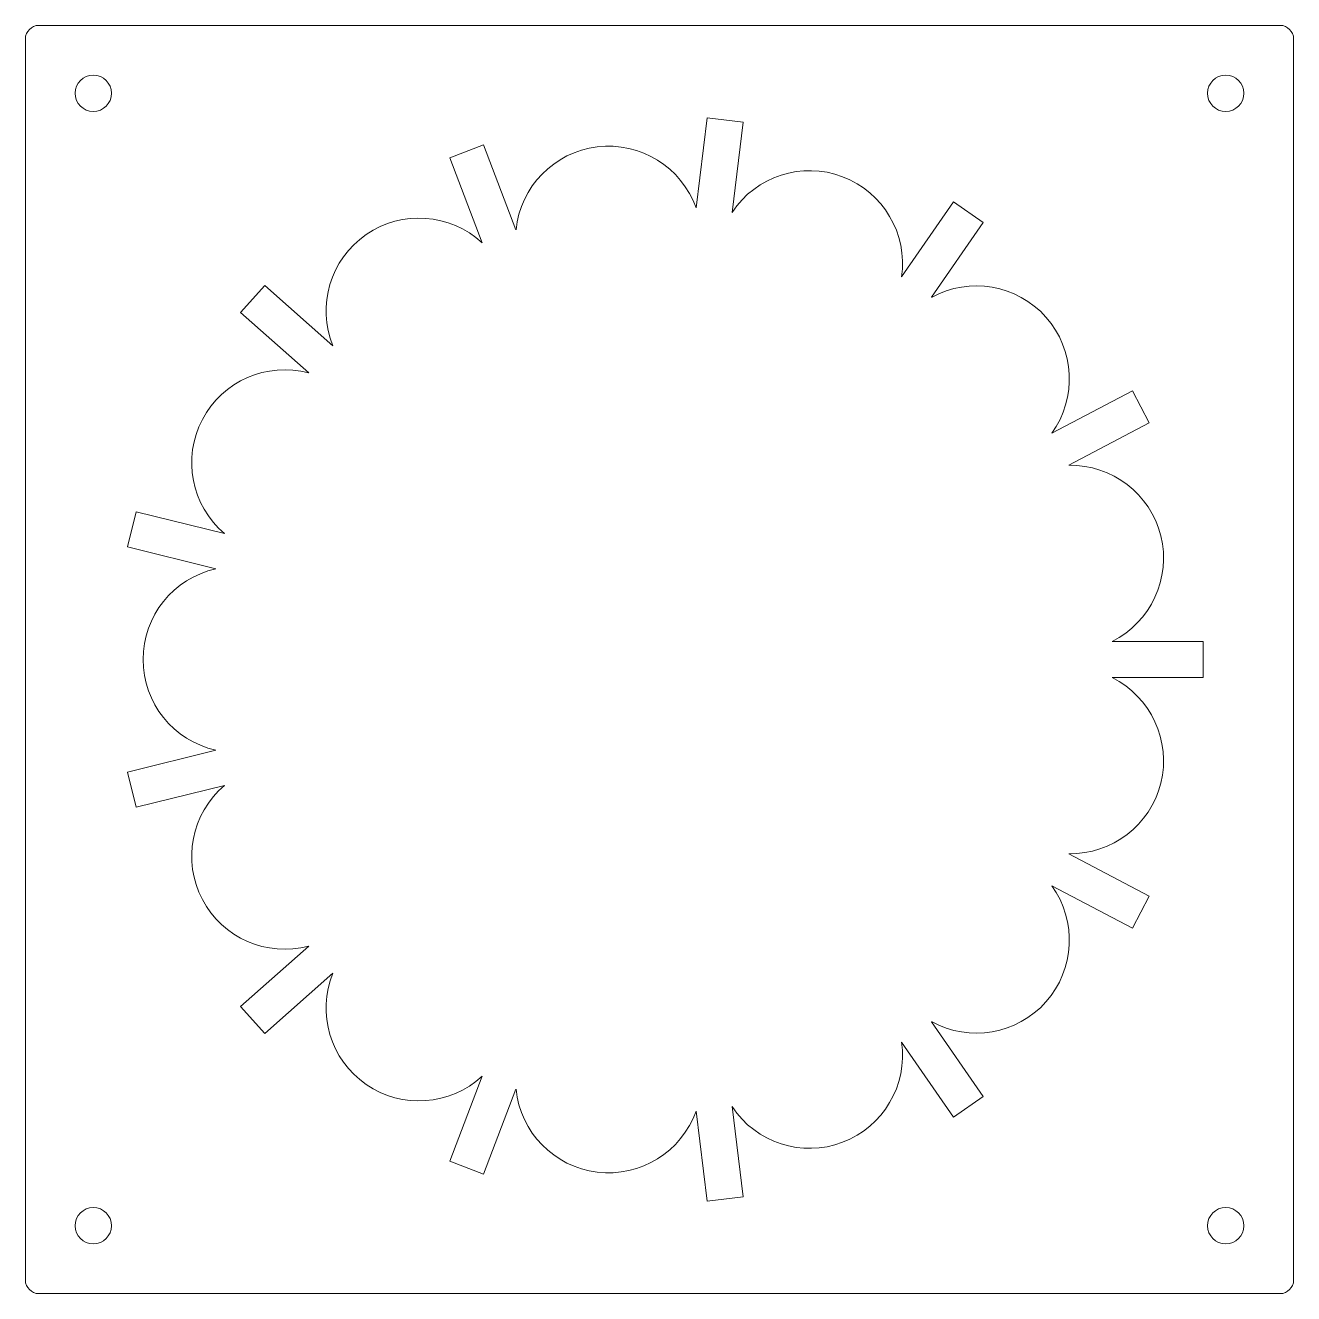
# Model space of a CAD drawing. Header units: millimetres. Extents: x -70 to 70, y -70 to 70.
import ezdxf

# ---------------------------------------------------------------- set-up
doc = ezdxf.new("R2010")
doc.units = ezdxf.units.MM
doc.linetypes.add('K5LT32768', pattern=[0])

msp = doc.modelspace()

# ---------------------------------------------------------------- linework, layer by layer
at = {"color": 7, "linetype": 'K5LT32768', "lineweight": 18}
for p, q in [((68.5, 70), (-68.5, 70)), ((-70, 68.5), (-70, -68.5)), ((70, -68.5), (70, 68.5)), ((5.25, 59.8), (4.04, 49.84)), ((9.22, 59.32), (5.25, 59.8)), ((8.01, 49.35), (9.22, 59.32)), ((-19.41, 56.81), (-23.15, 55.39)), ((-15.85, 47.42), (-19.41, 56.81)), ((-23.15, 55.39), (-19.59, 46)), ((32.44, 50.52), (26.73, 42.25)), ((35.73, 48.24), (32.44, 50.52)), ((30.03, 39.98), (35.73, 48.24)), ((-43.58, 41.28), (-46.24, 38.29)), ((-36.07, 34.63), (-43.58, 41.28)), ((-46.24, 38.29), (-38.72, 31.63)), ((52.2, 29.65), (43.31, 24.99)), ((54.06, 26.11), (52.2, 29.65)), ((45.17, 21.45), (54.06, 26.11)), ((-57.78, 16.3), (-58.74, 12.42)), ((-48.03, 13.9), (-57.78, 16.3)), ((-58.74, 12.42), (-48.99, 10.01)), ((60, 2), (49.96, 2)), ((60, -2), (60, 2)), ((49.96, -2), (60, -2)), ((-48.99, -10.01), (-58.74, -12.42)), ((-58.74, -12.42), (-57.78, -16.3)), ((-57.78, -16.3), (-48.03, -13.9)), ((54.06, -26.11), (45.17, -21.45)), ((43.31, -24.99), (52.2, -29.65)), ((52.2, -29.65), (54.06, -26.11)), ((-38.72, -31.63), (-46.24, -38.29)), ((-43.58, -41.28), (-36.07, -34.63)), ((-46.24, -38.29), (-43.58, -41.28)), ((35.73, -48.24), (30.03, -39.98)), ((26.73, -42.25), (32.44, -50.52)), ((-19.59, -46), (-23.15, -55.39)), ((-19.41, -56.81), (-15.85, -47.42)), ((32.44, -50.52), (35.73, -48.24)), ((4.04, -49.84), (5.25, -59.8)), ((9.22, -59.32), (8.01, -49.35)), ((-23.15, -55.39), (-19.41, -56.81)), ((5.25, -59.8), (9.22, -59.32)), ((-68.5, -70), (68.5, -70))]:
    msp.add_line(p, q, dxfattribs=at)
for centre in [(-62.5, 62.5), (62.5, 62.5), (-62.5, -62.5), (62.5, -62.5)]:
    msp.add_circle(centre, 2, dxfattribs=at)
for centre, radius, start, end in [((-68.5, 68.5), 1.5, 90, 180), ((68.5, 68.5), 1.5, 0, 90), ((-5.63, 46.4), 10.26, 19.5918, 174.2544), ((16.57, 43.7), 10.26, 351.8995, 146.5621), ((-26.55, 38.46), 10.26, 47.2841, 201.9467), ((34.98, 30.99), 10.26, 324.2072, 118.8697), ((-41.38, 21.72), 10.26, 74.9764, 229.639), ((45.38, 11.18), 10.26, 296.5149, 91.1774), ((-46.74, 0), 10.26, 102.6687, 257.3313), ((45.38, -11.18), 10.26, 268.8226, 63.4851), ((-41.38, -21.72), 10.26, 130.361, 285.0236), ((34.98, -30.99), 10.26, 241.1303, 35.7928), ((-26.55, -38.46), 10.26, 158.0533, 312.7159), ((16.57, -43.7), 10.26, 213.4379, 8.1005), ((-5.63, -46.4), 10.26, 185.7456, 340.4082), ((-68.5, -68.5), 1.5, 180, 270), ((68.5, -68.5), 1.5, 270, 0)]:
    msp.add_arc(centre, radius, start, end, dxfattribs=at)

doc.saveas('drawing.dxf')
